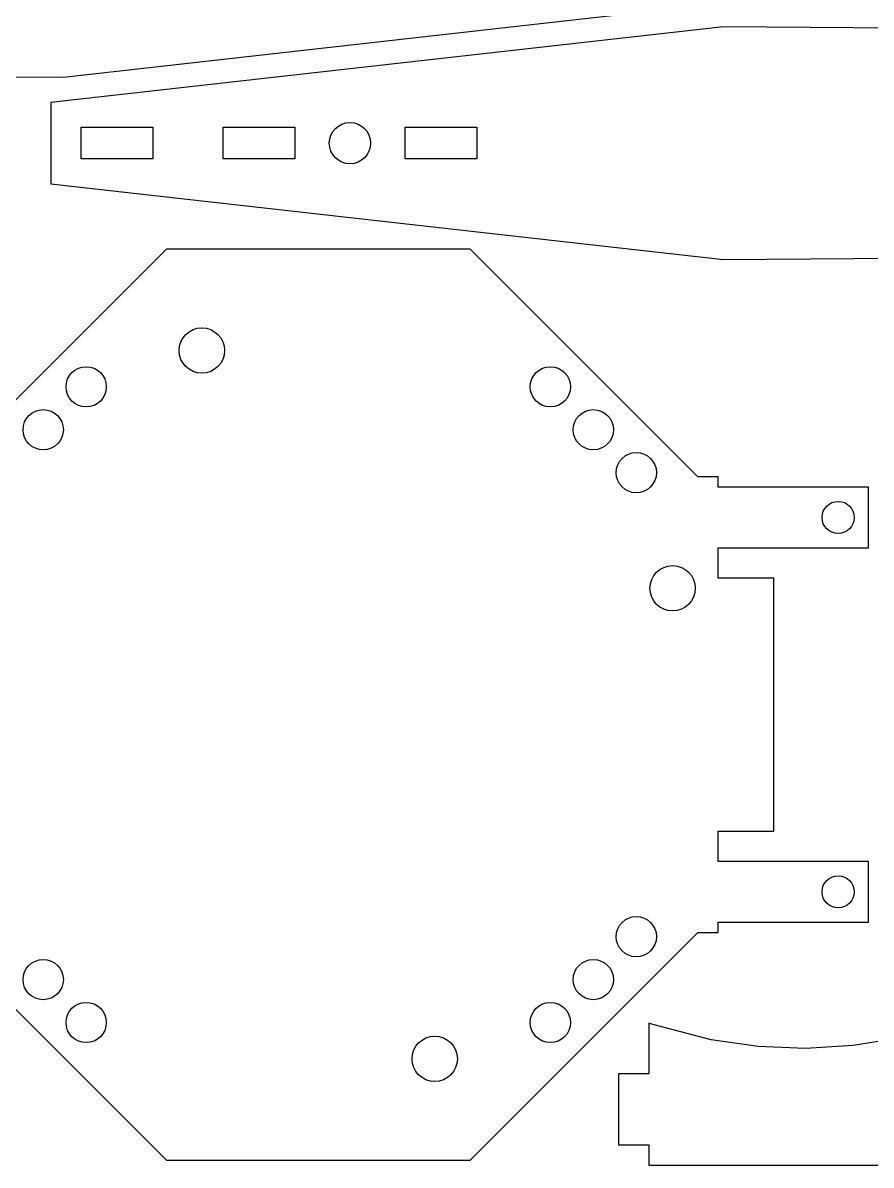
# Model space of a CAD drawing. Header units: millimetres. Extents: x -214 to 214, y -114 to 114.
# Drawn here: x -44.3 to 39.5, y -113.5 to -0.6 of the extents above; entities that cross this region are included whole.
import ezdxf

# ---------------------------------------------------------------- set-up
doc = ezdxf.new("R2010")
doc.units = ezdxf.units.MM
doc.layers.add('1', color=7, linetype='CONTINUOUS')

msp = doc.modelspace()

# ---------------------------------------------------------------- linework, layer by layer
at = {"layer": '1', "color": 0}
for p, q in [((-40.27, -5.988), (26.179, 1.49)), ((24.915, -1.011), (-41.534, -8.49)), ((55.638, -1.224), (24.915, -1.011)), ((-70.993, -5.775), (-40.27, -5.988)), ((-41.534, -8.49), (-41.533, -16.509)), ((-38.513, -14.065), (-38.513, -10.935)), ((-38.513, -10.935), (-31.433, -10.935)), ((-31.433, -10.935), (-31.433, -14.065)), ((-24.514, -14.065), (-24.514, -10.935)), ((-24.514, -10.935), (-17.433, -10.935)), ((-17.433, -10.935), (-17.433, -14.065)), ((-6.513, -14.065), (-6.514, -10.935)), ((-6.514, -10.935), (0.565, -10.935)), ((0.565, -10.935), (0.565, -13.972)), ((-31.433, -14.065), (-38.513, -14.065)), ((-17.433, -14.065), (-24.514, -14.065)), ((0.566, -14.065), (-6.513, -14.065)), ((0.565, -13.972), (0.566, -13.973)), ((0.566, -13.973), (0.566, -14.065)), ((-41.533, -16.509), (24.914, -23.989)), ((-30.109, -22.989), (-60.115, -52.995)), ((-0.101, -22.989), (-30.109, -22.989)), ((22.398, -45.489), (-0.101, -22.989)), ((24.914, -23.989), (55.637, -23.776)), ((24.404, -45.489), (22.398, -45.489)), ((24.404, -46.489), (24.404, -45.489)), ((39.261, -46.489), (24.404, -46.489)), ((39.261, -52.509), (39.261, -46.489)), ((24.404, -55.489), (24.404, -52.509)), ((24.404, -52.509), (39.261, -52.509)), ((29.904, -55.489), (24.404, -55.489)), ((29.904, -80.509), (29.904, -55.489)), ((24.404, -83.489), (24.404, -80.509)), ((24.404, -80.509), (29.904, -80.509)), ((-60.115, -83.003), (-30.109, -113.009)), ((39.261, -83.489), (24.404, -83.489)), ((39.261, -89.509), (39.261, -83.489)), ((24.404, -90.509), (24.404, -89.509)), ((24.404, -89.509), (39.261, -89.509)), ((-0.101, -113.009), (22.398, -90.509)), ((22.398, -90.509), (24.404, -90.509)), ((17.608, -99.501), (17.562, -99.486)), ((17.562, -99.486), (17.562, -104.49)), ((17.61, -99.503), (17.608, -99.501)), ((18.075, -99.655), (17.61, -99.503)), ((23.7, -101.115), (18.075, -99.654)), ((18.075, -99.654), (18.075, -99.655)), ((28.355, -101.792), (23.7, -101.115)), ((42.413, -100.913), (37.727, -101.694)), ((33.04, -101.987), (28.355, -101.792)), ((37.727, -101.694), (33.04, -101.987)), ((17.562, -104.49), (14.562, -104.49)), ((14.562, -104.49), (14.562, -111.51)), ((14.562, -111.51), (17.562, -111.51)), ((17.562, -111.51), (17.562, -113.51)), ((-30.109, -113.009), (-0.101, -113.009)), ((17.562, -113.51), (47.583, -113.51))]:
    msp.add_line(p, q, dxfattribs=at)
for centre, radius in [((-11.974, -12.5), 2.04), ((-26.604, -32.999), 2.24), ((-38.033, -36.584), 1.99), ((7.823, -36.584), 1.99), ((-42.276, -40.828), 1.99), ((12.065, -40.828), 1.99), ((16.308, -45.071), 1.99), ((36.25, -49.497), 1.59), ((19.894, -56.499), 2.24), ((36.25, -86.497), 1.59), ((16.308, -90.929), 1.99), ((-42.276, -95.17), 1.99), ((12.065, -95.17), 1.99), ((-38.033, -99.414), 1.99), ((7.823, -99.414), 1.99), ((-3.604, -102.999), 2.24)]:
    msp.add_circle(centre, radius, dxfattribs=at)

doc.saveas('drawing.dxf')
